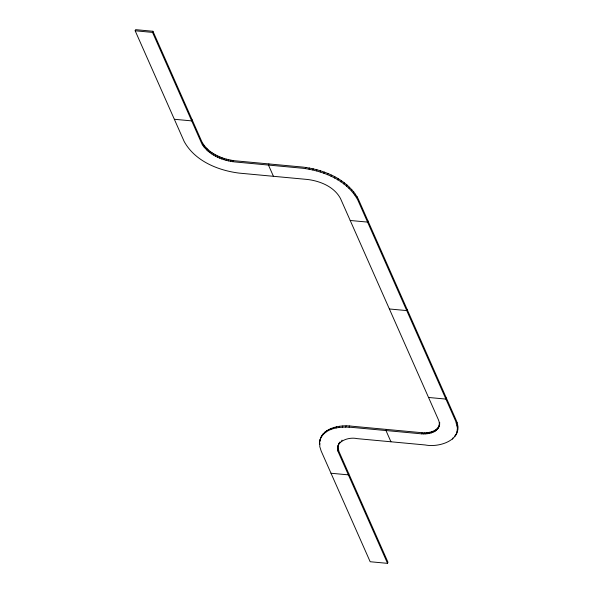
<?xml version="1.0" encoding="UTF-8"?>
<svg xmlns="http://www.w3.org/2000/svg" width="593" height="593" viewBox="0 0 593 593"><rect width="100%" height="100%" fill="white"/><g stroke="black" fill="none" stroke-linecap="round" stroke-linejoin="round"><path stroke-width="0.89" d="M319.501 444.342C319.375 428.183 339.411 424.418 352.072 426.219L420.422 432.571C428.287 434.313 443.468 430.14 438.286 419.473L340.471 198.477C334.126 186.676 320.19 181.035 307.478 179.471L239.127 173.112C217.979 170.436 194.904 161.029 184.186 141.512L135.174 30.784L135.589 29.65L152.95 31.266L201.857 141.764C208.202 153.557 222.13 159.198 234.843 160.77L303.193 167.122C324.349 169.798 347.424 179.212 358.142 198.722L456.165 420.185C464.793 439.495 440.028 447.878 425.255 444.972L356.904 438.612C348.395 436.559 333.399 441.852 338.633 452.852L387.54 563.35L370.173 561.734L321.161 451.006L319.76 446.551L319.916 443.208M387.54 563.35L387.955 562.216L339.048 451.718L337.988 447.574L338.64 443.949L337.817 446.232M457.411 431.015L456.995 432.141L457.411 427.976L455.75 421.319L357.727 199.856C347.009 180.346 323.934 170.932 302.778 168.256L234.428 161.896C221.715 160.332 207.787 154.691 201.442 142.898L152.534 32.4L152.95 31.266M320.094 440.406L321.013 437.115M320.598 438.242C326.365 427.345 340.767 426.515 351.656 427.353L420.007 433.705C427.501 434.617 438.657 432.994 439.732 423.75L439.309 424.885M192.117 119.756L191.702 120.89L174.342 119.275M202.198 144.403L202.613 143.269M203.073 145.796L203.488 144.662M204.118 147.19L204.533 146.056M205.319 148.569L205.734 147.435M206.675 149.925L207.09 148.799M208.173 151.252L208.588 150.125M209.796 152.542L210.219 151.408M211.545 153.772L211.968 152.638M213.406 154.951L213.821 153.817M215.363 156.055L215.778 154.929M217.394 157.093L217.809 155.959M219.499 158.042L219.914 156.908M221.649 158.909L222.064 157.775M223.843 159.673L224.258 158.539M226.059 160.34L226.474 159.213M228.275 160.903L228.69 159.769M230.484 161.363L230.907 160.229M232.723 161.711L233.138 160.577M268.881 163.935L268.466 165.069L273.44 176.306M305.402 168.553L305.818 167.419M309.035 169.116L309.45 167.989M312.756 169.88L313.171 168.753M316.484 170.828L316.907 169.694M320.213 171.955L320.628 170.821M323.897 173.245L324.312 172.111M327.521 174.698L327.936 173.564M331.057 176.291L331.472 175.165M334.474 178.033L334.897 176.899M337.758 179.901L338.18 178.767M340.886 181.873L341.301 180.739M343.829 183.949L344.244 182.822M346.564 186.113L346.987 184.979M349.084 188.344L349.499 187.21M351.36 190.627L351.782 189.493M353.384 192.947L353.799 191.813M355.14 195.29L355.555 194.156M356.608 197.639L357.023 196.505M367.986 220.959L367.571 222.093L350.211 220.477M319.916 440.176L320.339 439.042M321.576 436.433L321.992 435.299M319.553 442.215L319.968 441.081M322.851 434.743L323.267 433.616M324.423 433.209L324.838 432.075M326.261 431.815L326.684 430.688M328.374 430.592L328.789 429.458M330.738 429.54L331.153 428.413M333.333 428.672L333.748 427.538M336.142 427.983L336.557 426.849M339.144 427.486L339.567 426.352M342.331 427.182L342.747 426.048M337.602 447.441L338.017 446.307M338.803 444.001L339.218 442.867M339.559 443.001L339.982 441.867M337.573 448.708L337.988 447.574M345.66 427.071L346.082 425.944M337.728 450.02L338.143 448.886M341.59 441.259L342.005 440.125M338.062 451.362L338.484 450.228M349.084 427.16L349.499 426.026M407.154 309.457L406.739 310.584L389.379 308.975M348.788 473.725L348.373 474.86L331.005 473.244M386.384 429.406L385.969 430.54L390.943 441.778M421.682 433.831L422.105 432.697M423.787 433.883L424.203 432.749M425.774 433.824L426.189 432.69M427.664 433.639L428.079 432.505M429.451 433.342L429.866 432.215M431.118 432.934L431.541 431.8M432.66 432.416L433.083 431.281M446.321 397.947L445.906 399.082L428.546 397.466M434.069 431.793L434.484 430.659M435.321 431.067L435.736 429.932M436.418 430.236L436.833 429.102M437.352 429.325L437.767 428.19M439.346 423.617L439.761 422.483M438.108 428.324L438.531 427.19M438.694 427.242L439.509 424.959M456.58 423.513L456.995 422.379M457.151 425.774L457.566 424.64M452.496 439.116L452.911 437.982M457.411 427.976L457.826 426.849M455.342 435.892L456.736 432.942L456.321 434.076M457.359 430.103L457.774 428.976M454.475 436.441L455.758 434.758M135.174 30.784L152.534 32.4"/></g></svg>
